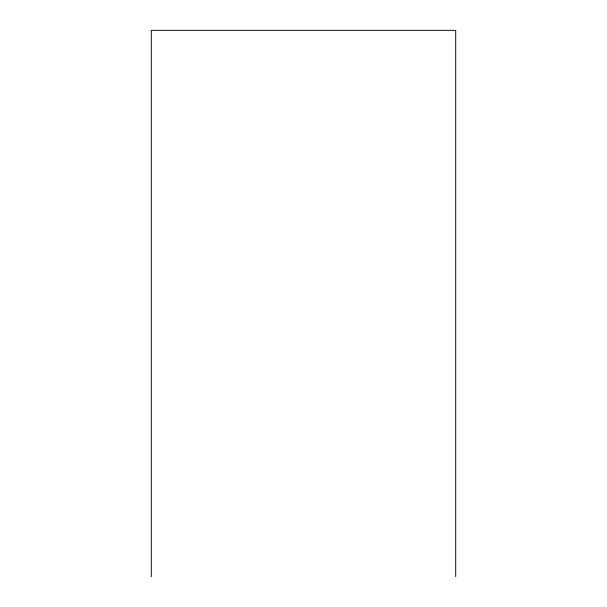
<?xml version="1.0" encoding="UTF-8"?>
<svg xmlns="http://www.w3.org/2000/svg" width="607" height="607" viewBox="0 0 607 607"><rect width="100%" height="100%" fill="white"/><g stroke="black" fill="none" stroke-linecap="round" stroke-linejoin="round"><path stroke-width="0.91" d="M455.705 576.65L455.705 30.35L151.295 30.35L151.295 576.65"/></g></svg>
